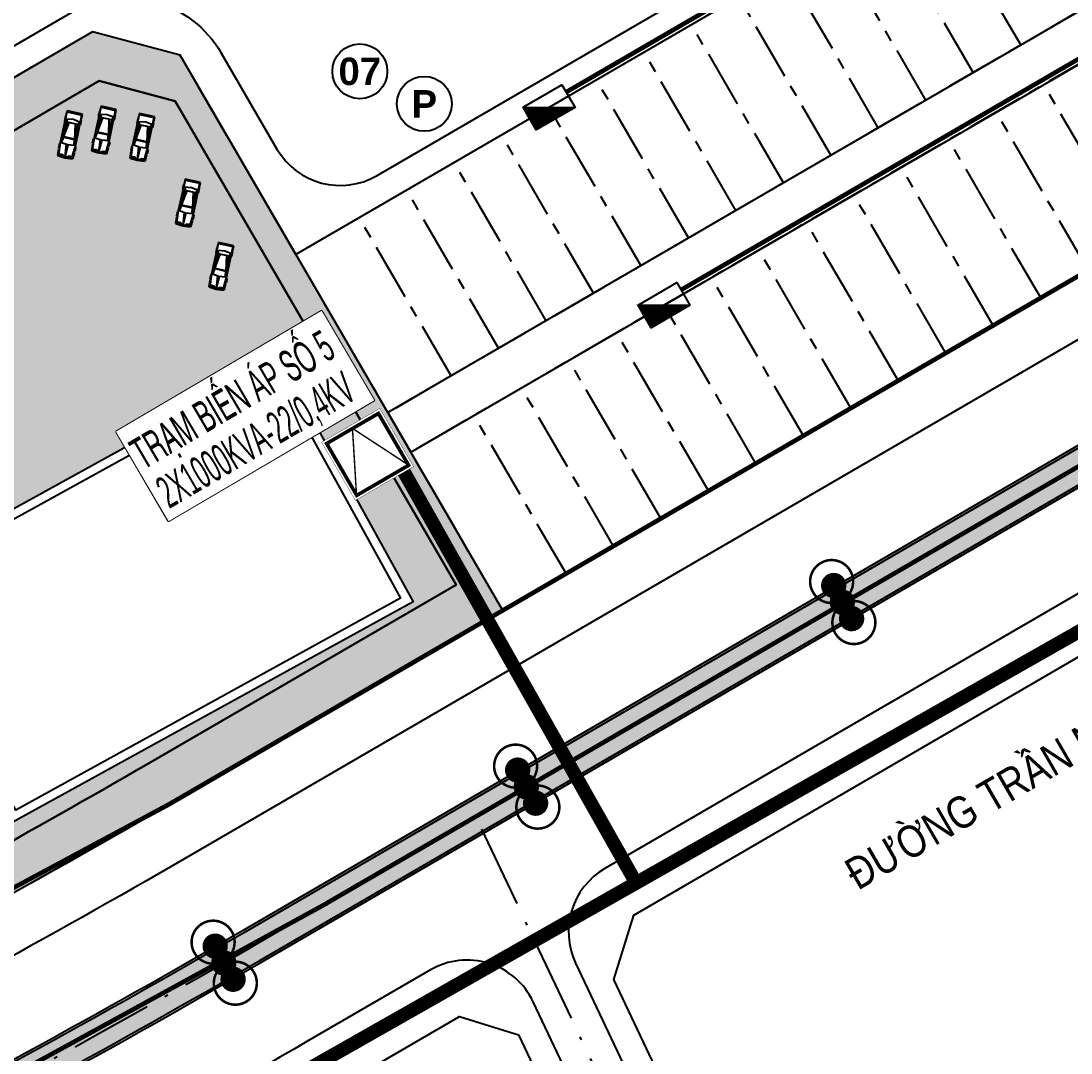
# Model space of a CAD drawing. Header units: metres. Extents: x 566107 to 571261, y 2062953 to 2068466.
# Drawn here: x 568811.7 to 568926.5, y 2066105.4 to 2066218.2 of the extents above; entities that cross this region are included whole.
import ezdxf
from ezdxf.enums import TextEntityAlignment as Align

# ---------------------------------------------------------------- set-up
doc = ezdxf.new("R2010")
doc.units = ezdxf.units.M
for name, pattern in [('ACAD_ISO10W100', [18.5, 12, -3, 0.5, -3]), ('CENTER', [2, 1.25, -0.25, 0.25, -0.25]), ('DOT', [0.25, 0, -0.25]), ('HIDDEN', [0.375, 0.25, -0.125])]:
    doc.linetypes.add(name, pattern=pattern)
for name, color, linetype in [('bonen', 34, 'CONTINUOUS'), ('BoThamCo', 94, 'CONTINUOUS'), ('ChiaLo', 128, 'CENTER'), ('Dien', 1, 'CONTINUOUS'), ('Dien CS', 2, 'CONTINUOUS'), ('DIEN HOA', 251, 'CONTINUOUS'), ('DIEN QH', 6, 'CONTINUOUS'), ('Dien SH', 6, 'CONTINUOUS'), ('DIENQH', 1, 'CONTINUOUS'), ('ghi_chu', 7, 'CONTINUOUS'), ('hacth sdd', 8, 'CONTINUOUS'), ('hatchViaHe+LogDg', 129, 'CONTINUOUS'), ('LogDg', 7, 'CONTINUOUS'), ('nha', 20, 'CONTINUOUS'), ('RANHGIOI', 2, 'HIDDEN'), ('thuadat', 6, 'CONTINUOUS'), ('TimDg', 222, 'CONTINUOUS'), ('ViaHeS', 32, 'CONTINUOUS')]:
    doc.layers.add(name, color=color, linetype=linetype)
doc.styles.add('ARIALB', font='VHARIALB.TTF', dxfattribs={"width": 0.75})
doc.styles.add('avantH', font='VHAVAN.TTF', dxfattribs={"height": 10})
doc.styles.add('KTEN', font='VHARIALN.TTF')
doc.styles.get("Standard").update_dxf_attribs({"font": 'VHARIALN.TTF'})
doc.styles.add('style3', font='VHARIALN.TTF')
doc.linetypes.add('DD0', pattern='A,12.7,-5.08,["0,4kV",Standard,S=2.54,R=0,X=-2.54,Y=-1.27],-9.35', length=27.13)
doc.linetypes.add('DIEN22KV', pattern='A,12.7,-5.08,["22KV",Standard,S=2.54,R=0,X=-2.54,Y=-1.27],-9.08', length=26.86)
doc.linetypes.add('DIENCS_LINE', pattern='A,12.7,-5.08,["CS",Standard,S=2.54,R=0,X=-2.54,Y=-1.27],-6.35', length=24.13)

# ---------------------------------------------------------------- blocks, each defined once
blk = doc.blocks.new('dsl')
at = {"color": 158, "linetype": 'DOT'}
blk.add_wipeout([(0, 1.5), (0.33644860936327353, 1.4617805352900177), (0.7271365341730276, 1.3119727361482205), (1.0179708990035576, 1.1016965319868746), (1.2342348857782783, 0.8524460373446345), (1.3543988210148825, 0.6446734317579512), (1.4417184349149323, 0.4140627419110956), (1.5, 0), (1.4408082852605588, -0.41721874987695173), (1.3263853264506624, -0.7005012247245759), (1.1508682344574481, -0.9620303045958281), (0.9135099182603594, -1.1897477167658508), (0.6119164755800454, -1.3695102143101394), (0.38024214177858096, -1.4510051391553134), (0, -1.5), (-0.4646015835460416, -1.4262346820905236), (-0.7918897030176879, -1.2739351231138016), (-1.1446356684900818, -0.9694375619291122), (-1.3156433532713265, -0.7204738487488953), (-1.4267119241412873, -0.46313398238271475), (-1.493310356047019, -0.14150682114990332), (-1.5, 0), (-1.4614062352338948, 0.3380707260221243), (-1.3372086829040484, 0.6796123441309305), (-1.1726255954709188, 0.9353871992789777), (-0.9171726725762708, 1.1869264040143435), (-0.6270318645983934, 1.362655877601469), (-0.2542087298352414, 1.478302378207502)], dxfattribs=at).dxf.layer = 'ghi_chu'
at = {"layer": 'ghi_chu', "color": 32}
blk.add_circle((0, 0), 1.5, dxfattribs=at)
at = {"layer": 'ghi_chu', "style": 'ARIALB'}
blk.add_attdef('01', text='', height=1.5, dxfattribs=at).set_placement((0, -0.75), align=Align.CENTER)
blk = doc.blocks.new('mb-«t«-1')
at = {"color": 251}
blk.add_wipeout([(859.1008053915066, 6.912159733474255e-10), (876.4170112080319, 536.8023803266333), (817.9421219586802, 536.8023803263932), (817.9421219590149, 623.3834094121194), (911.0494228420575, 623.3834094120466), (911.0494228420939, 1194.8182013719052), (821.250902964377, 1195.2694367584772), (825.48385027123, 3652.3221924818645), (893.7332170252776, 3652.322192481959), (893.7332170251393, 4180.466469899417), (783.1019020833337, 4180.466469899933), (762.6167174240763, 4262.407208536548), (850.4427024826291, 4284.363704801392), (807.1521879407155, 5028.960554932004), (-4.147295840084553e-10, 5098.225378200084), (-850.4427024835895, 5028.960554931771), (-893.7332170259833, 4310.338013527384), (-805.5796729880967, 4304.72313811096), (-805.5796729881549, 4206.440778624899), (-919.7075257516917, 4206.4407786253), (-919.7075257514298, 3695.6127070240836), (-845.4794587780998, 3678.296501207391), (-824.4683937580339, 1194.8182013719925), (-893.7173196602234, 1195.8674275223239), (-902.3913199349045, 623.3834094114573), (-813.5035004546444, 624.4862034761973), (-813.5035004547462, 536.8023803267861), (-885.0751141174333, 536.8023803265896), (-859.1008053922778, -1.4551915228366852e-11)], dxfattribs=at).dxf.layer = 'DIEN HOA'
at = {"layer": 'DIEN HOA', "color": 251, "linetype": 'Continuous'}
for p, q in [((-893.7332170257578, 4310.338013526982), (-850.4427024836186, 5028.960554931313)), ((-4.656613e-10, 5098.22537819948), (-850.4427024836186, 5028.960554931313)), ((-763.8616733985252, 4959.695731663611), (-850.4427024836186, 3600.37357503036)), ((-8.658102908637373, 5020.302452023141), (-763.8616733985252, 4959.695731663611)), ((-183.7687785296002, 4977.011937480419), (-711.9130559473997, 4977.011937480885)), ((-183.7687785296002, 4977.011937480419), (-711.9130559473997, 4977.011937480885)), ((-668.6225414049113, 4803.849879310932), (-711.9130559473997, 4977.011937480885)), ((-400.2213512419257, 4803.849879310465), (-668.6225414049113, 4803.849879310932)), ((-183.7687785296002, 4977.011937480419), (-400.2213512419257, 4803.849879310465)), ((-8.658102908637373, 5020.302452023141), (-58.90579129569232, 3623.416714868508)), ((-8.658102908637373, 5020.302452023141), (142.1995540964417, 3622.354830442462)), ((685.938747221604, 4977.011937480419), (-8.658102908637373, 5020.302452023141)), ((807.1521879405483, 5028.960554931778), (-4.656613e-10, 5098.22537819948)), ((337.6660134306877, 4803.849879310932), (164.5039552609669, 4977.011937480419)), ((685.938747221604, 4977.011937480419), (207.7944698036881, 4977.011937480885)), ((685.938747221604, 4977.011937480419), (207.7944698036881, 4977.011937480885)), ((642.6482326791155, 4803.849879310932), (337.6660134306877, 4803.849879310932)), ((685.938747221604, 4977.011937480419), (642.6482326791155, 4803.849879310932)), ((720.5711588556876, 4959.695731663611), (685.938747221604, 4977.011937480419)), ((720.5711588556876, 4959.695731663611), (833.1264966658784, 3557.083060488105)), ((807.1521879405483, 5028.960554931778), (850.4427024831531, 4284.363704801071)), ((-919.7075257513208, 4206.440778624732), (-919.7075257512041, 4180.466469899286)), ((-919.7075257513208, 4206.440778624732), (-815.8102908495348, 4206.440778624732)), ((-919.7075257512041, 4180.466469899286), (-919.7075257513208, 4128.517852448392)), ((-919.7075257513208, 4128.517852448392), (-919.7075257512041, 4180.466469899286)), ((-919.7075257513208, 4128.517852448392), (-919.7075257514371, 4041.936823363417)), ((-919.7075257514371, 4041.936823363417), (-919.7075257513208, 4128.517852448392)), ((-919.7075257514371, 4041.936823363417), (-919.7075257515534, 3938.03958846163)), ((-919.7075257515534, 3938.03958846163), (-919.7075257514371, 4041.936823363417)), ((-919.7075257514371, 3834.14235355938), (-919.7075257515534, 3938.03958846163)), ((-919.7075257515534, 3938.03958846163), (-919.7075257514371, 3834.14235355938)), ((-919.7075257513208, 3756.219427383506), (-919.7075257514371, 3834.14235355938)), ((-919.7075257514371, 3834.14235355938), (-919.7075257513208, 3756.219427383506)), ((-919.7075257515534, 3695.612707023975), (-919.7075257513208, 3756.219427383506)), ((-919.7075257513208, 3756.219427383506), (-919.7075257515534, 3695.612707023975)), ((-919.7075257515534, 3695.612707023975), (-919.7075257513208, 3678.2965012067)), ((-919.7075257513208, 3678.2965012067), (-824.4683937579393, 3678.2965012067)), ((-893.7332170257578, 4310.338013526982), (-807.1521879411303, 4301.679910618346)), ((-850.4427024833858, 4500.816277513746), (-763.8616733987583, 4500.816277513279)), ((-850.4427024836186, 3600.37357503036), (-807.1521879408974, 112.5553378104232)), ((43.29051454213913, 3635.005986664444), (-746.5454675814833, 3539.766854671296)), ((-746.5454675814833, 3539.766854671296), (-737.8873646729623, 848.4940850320273)), ((-746.5454675814833, 3539.766854671296), (-633.9901297710603, 2881.751033625566)), ((-703.2549530391113, 3548.424957579468), (-616.6739239542512, 2916.383445259649)), ((737.8873646724969, 3539.76685467083), (43.29051454213913, 3635.005986664444)), ((737.8873646724969, 3539.76685467083), (608.0158210452646, 2916.383445259649)), ((729.2292617637431, 3479.1601343113), (633.9901297704782, 2890.409136534203)), ((729.2292617638595, 848.4940850320273), (737.8873646724969, 3539.76685467083)), ((850.4427024831531, 4284.363704801071), (781.1778792151018, 4267.047498984262)), ((783.1019020834938, 4180.466469899286), (824.4683937575902, 4180.466469899286)), ((833.1264966658784, 3557.083060488105), (815.8102908488361, 112.5553378099575)), ((824.4683937575902, 4180.466469899286), (824.468393757357, 4163.150264082011)), ((824.4683937575902, 4180.466469899286), (893.7332170252921, 4180.466469899286)), ((859.0013357762946, 3652.322192481253), (824.4683937574736, 3652.322192481253)), ((893.7332170254085, 3652.322192481253), (859.0013357762946, 3652.322192481253)), ((893.7332170252921, 4180.466469899286), (893.7332170254085, 3652.322192481253)), ((-642.6482326795813, 2907.725342350547), (-341.5447812121129, 1229.450613005552)), ((-633.9901297710603, 2881.751033625566), (-633.9901297710603, 1437.24508280959)), ((608.0158210452646, 2916.383445259649), (-616.6739239542512, 2916.383445259649)), ((-616.6739239542512, 2916.383445259649), (-616.6739239541348, 2890.409136534203)), ((-616.6739239541348, 2890.409136534203), (-616.6739239542512, 1229.450613005087)), ((-616.6739239541348, 2890.409136534203), (608.0158210453808, 2890.409136534203)), ((633.9901297703618, 2907.725342351012), (382.8866783033591, 1229.450613005552)), ((608.0158210452646, 2916.383445259649), (608.0158210450318, 1238.108715913724)), ((608.0158210453808, 2890.409136534203), (608.0158210452646, 1229.450613005087)), ((633.9901297704782, 2890.409136534203), (642.6482326791155, 1445.903185717761)), ((-893.7332170257578, 1194.818201371468), (-902.3913199347444, 623.3834094107151)), ((-824.4683937579393, 1194.818201371468), (-893.7332170257578, 1194.818201371468)), ((-633.9901297710603, 1437.24508280959), (-746.5454675814833, 1160.18578973785)), ((-737.8873646729623, 848.4940850320273), (-616.6739239542512, 1229.450613005087)), ((-616.6739239542512, 1229.450613005087), (608.0158210452646, 1229.450613005087)), ((729.2292617638595, 848.4940850320273), (608.0158210450318, 1238.108715913724)), ((642.6482326791155, 1445.903185717761), (729.2292617639757, 1134.211481011938)), ((911.0494228422176, 1194.818201371468), (824.468393757357, 1194.818201371468)), ((911.049422842334, 623.3834094111808), (911.0494228422176, 1194.818201371468)), ((-902.3913199343953, 1099.57906937832), (-902.3913199345114, 1012.998040292877)), ((-815.8102908496512, 623.3834094111808), (-902.3913199347444, 623.3834094107151)), ((-885.0751141172368, 536.8023803262039), (-859.1008053921395, -4.656613e-10)), ((-815.8102908495348, 536.8023803262039), (-885.0751141172368, 536.8023803262039)), ((-859.1008053921395, -4.656613e-10), (859.1008053914412, 0)), ((815.8102908488361, 112.5553378099575), (-807.1521879408974, 112.5553378104232)), ((-17.31620581750758, 761.9130559470503), (-737.8873646729623, 874.4683937574736)), ((746.545467580785, 874.4683937574736), (-17.31620581750758, 761.9130559470503)), ((815.8102908486034, 536.8023803262039), (876.4170112080175, 536.8023803262039)), ((824.468393757357, 623.3834094111808), (911.049422842334, 623.3834094111808)), ((859.1008053914412, 0), (876.4170112080175, 536.8023803262039))]:
    blk.add_line(p, q, dxfattribs=at)
blk = doc.blocks.new('ct-10')
at = {"color": 240}
blk.add_wipeout([(-54.65070731744883, 32.75775131252925), (-28.727073920492202, 47.84003259708791), (-20.74105342710597, 34.11355000688741), (-3.234131249437871, 29.045085976025263), (49.30300526018102, 57.99169900035483), (63.780218898784376, 31.716039441621433), (19.987452967316464, 7.587350043703566), (18.539731603445603, 10.214915999408532), (-4.1940673156659614e-11, -6.66489086142974e-12), (-13.624279429065936, 3.944392343668568), (-13.902371461487341, 2.9838379093044267), (-25.645966952662334, 6.383749691116918), (-25.367874920135666, 7.344304125481031), (-38.99215461313509, 11.288696545780681), (-44.6177746699105, 20.95809000353853), (-47.016713078567584, 19.6363365696337)], dxfattribs=at).dxf.layer = 'nha'
at = {"layer": 'nha', "color": 240}
blk.add_lwpolyline([(5.51023932849057, 33.86300960252993), (49.30300526018254, 57.99169900035486), (63.78021889878437, 31.71603944175877), (19.98745296732523, 7.587350043701008), (5.51023932849057, 33.86300960252993)], dxfattribs=at)
at = {"layer": 'nha', "color": 10, "ltscale": 3}
blk.add_lwpolyline([(6.868668435141444, 33.46972807194106), (48.90972372959368, 56.63326989370398), (62.42178979224991, 32.10932097258046), (20.38073449803051, 8.945779150351882)], close=True, dxfattribs=at)
blk = doc.blocks.new('TCT')
at = {"layer": 'Dien SH', "linetype": 'ACAD_ISO10W100'}
h = blk.add_hatch(dxfattribs=at)
h.set_pattern_fill('ANSI31', color=8, scale=0.2, angle=359.8821450780735, style=0)
h.set_pattern_definition([(44.88214507807346, (4489.845164539991, -1045.592616699636), (-0.01764126996163365, 0.01771399430226742), [])])
h.paths.add_polyline_path([(-0.8581047976622358, 0.5049081214237958), (-2.414953387225978, -0.262628068914637), (-2.417317806510255, -1.412101125111803), (2.405679001938552, -1.422021833481267)])
h.paths.add_polyline_path([(-0.8581047976622358, 0.5049081214237958), (-2.411488130805083, 1.422021833714098), (-2.414953387225978, -0.262628068914637)])
at = {"layer": 'Dien SH', "color": 4, "linetype": 'ACAD_ISO10W100'}
blk.add_line((-2.411508536781184, 1.412101365625858), (2.4115085368976, -1.412101365625858), dxfattribs=at)
at = {"layer": 'Dien SH', "color": 4, "linetype": 'Continuous'}
blk.add_lwpolyline([(-2.411508536781184, 1.412101365625858), (2.411508677410893, 1.412101125577465), (2.4115085368976, -1.412101365625858), (-2.411508677876554, -1.412101125344634)], close=True, dxfattribs=at)
blk = doc.blocks.new('tbaQH')
at = {"layer": 'DIEN QH', "color": 1, "const_width": 0.1866239999999999}
blk.add_lwpolyline([(-9.053417123966673, -9.007060043565934), (10.1559498450525, -9.007060043007142), (10.1559498450525, 10.20230692489444), (-9.053417124525467, 10.20230692489444)], close=True, dxfattribs=at)
at = {"linetype": 'Continuous'}
blk.add_wipeout([(-9.053417123966673, 10.202306924961597), (10.155949845285077, 10.202306924961597), (10.155949845285077, -9.007060043565934), (-9.053417123966673, -9.007060043565934)], dxfattribs=at).dxf.layer = 'DIEN QH'
at = {"layer": 'DIEN QH', "color": 1}
for points, const_width in [([(-8.0465038792424, -8.003846961498269), (9.150037197283643, -8.003846961498269), (9.150037197283643, 9.192694115027777), (-8.0465038792424, 9.192694115027777)], 1.0368), ([(-8.113529908769587, -8.003846961498269), (9.207057257256647, -8.003846961498269), (0.5517666584618294, 9.234575191088013)], 0.4147199999999999)]:
    blk.add_lwpolyline(points, close=True, dxfattribs=dict(at, const_width=const_width))
blk = doc.blocks.new('cluong')
at = {"linetype": 'Continuous'}
blk.add_wipeout([(-8.175465915530367, 4.082034842994972), (9.200717352745414, 4.082034842982694), (9.200717352745414, -3.489652347628521), (-8.175465915530367, -3.489652347628862)], dxfattribs=at).dxf.layer = 'DIEN QH'
at = {"layer": 'DIENQH', "color": 4}
blk.add_lwpolyline([(-8.175465915530367, 4.082034842982694), (9.200717352745414, 4.082034842982694), (9.200717352745414, -3.489652347628635), (-8.175465915530367, -3.489652347628635)], close=True, dxfattribs=at)
at = {"linetype": 'Continuous'}
blk.add_wipeout([(-8.17546591553105, 4.082034842982807), (9.20071735274405, 4.082034842982807), (9.20071735274405, -3.4896523476286347), (-8.17546591553105, -3.4896523476286347)], dxfattribs=at).dxf.layer = 'DIEN QH'
at = {"layer": 'DIENQH', "color": 7, "style": 'style3', "width": 0.75}
for tag, p in [('TENTBA', (-3.678088293129804, 0.9659584685280151)), ('CONGTBA', (-4.848835408351988, -2.704138502759406))]:
    blk.add_attdef(tag, p, '', height=2.399999999906868, dxfattribs=at)
blk = doc.blocks.new('CS01')
at = {"layer": 'Dien CS', "color": 7, "linetype": 'Continuous', "ltscale": 20}
for points, const_width in [([(0.5112130906200036, 0.4653365048579872, -1), (-0.5112130906200036, -0.4653365048579872, -1)], 1.3825728), ([(1.738124508876354, -0.965459703002125, -1), (-1.738124508527108, -4.129747934872285, -1)], 0.2765145599999999), ([(0.5112130909692496, -1.592490859562531, -1), (-0.511213090736419, -2.523163869744167, -1)], 1.3825728)]:
    blk.add_lwpolyline(points, format="xyb", close=True, dxfattribs=dict(at, const_width=const_width))

msp = doc.modelspace()

# ---------------------------------------------------------------- hatches: boundary and pattern name
at = {"layer": 'hacth sdd'}
h = msp.add_hatch(dxfattribs=at)
h.set_pattern_fill('CROSS', color=64, scale=0.05, style=0)
h.set_pattern_definition([(0, (568726.2181077171, 2066107.511823657), (0.3175, 0.3175), [0.15875, -0.4762500000000001]), (90, (568726.2974827171, 2066107.432448657), (-0.3175, 0.3175), [0.15875, -0.4762500000000001])])
edge = h.paths.add_edge_path()
edge.add_line((568827.9057365168, 2066132.56217454), (568864.3775519878, 2066153.753022191))
edge.add_line((568864.3775519878, 2066153.753022191), (568829.1100691657, 2066214.452298915))
edge.add_line((568829.1100691657, 2066214.452298915), (568819.5429296357, 2066216.984679198))
edge.add_line((568819.5429296357, 2066216.984679198), (568803.5827793708, 2066207.699118338))
edge.add_line((568803.5827793708, 2066207.699118338), (568804.5885386292, 2066205.970405432))
edge.add_arc((568807.181607989, 2066207.479044321), 3.000000000016365, 210.1906983261399, 300.1906983192565)
edge.add_line((568808.690246877, 2066204.885974961), (568820.2664520721, 2066211.620971565))
edge.add_line((568820.2664520721, 2066211.620971565), (568828.5611824023, 2066209.425392471))
edge.add_line((568828.5611824023, 2066209.425392471), (568859.2717184378, 2066156.569130101))
edge.add_line((568859.2717184378, 2066156.569130101), (568825.3938476988, 2066136.885415751))
edge.add_arc((568334.5707709345, 2066981.646747592), 977.000000235202, 297.6290180077877, 300.15743676226367, ccw=False)
edge.add_arc((568788.5769537514, 2066114.283279129), 2.00000000001723, 117.6297100511861, 223.7344782023378)
edge.add_arc((568739.4434975762, 2066067.273729146), 65.99995812744585, 41.53741249653791, 43.734478192171025, ccw=False)
edge.add_arc((568334.570771048, 2066981.646747397), 982.0000000091319, 297.5551404341041, 300.1574367617127)
h = msp.add_hatch(dxfattribs=at)
h.set_pattern_fill('CROSS', color=64, scale=0.05, style=0)
h.set_pattern_definition([(0, (568124.4922125977, 2065856.434559209), (0.3175, 0.3175), [0.15875, -0.4762500000000001]), (90, (568124.5715875977, 2065856.355184209), (-0.3175, 0.3175), [0.15875, -0.4762500000000001])])
edge = h.paths.add_edge_path()
edge.add_arc((568970.7276748744, 2066194.726837185), 1.749977558674758, 300.1574367676133, 480.1574367676133)
edge.add_line((568969.8485250591, 2066196.239952204), (568836.0693864466, 2066118.5116212))
edge.add_arc((568334.5707710537, 2066981.646747391), 998.2500224413319, 297.07455533379755, 300.1574367596903, ccw=False)
edge.add_arc((568789.720296955, 2066091.231726699), 1.749977559042764, 117.0745932350957, 297.0735870310036)
edge.add_arc((568334.5708065463, 2066981.646682356), 1001.74990349739, 297.0745535939011, 300.1574368760959)
edge.add_line((568837.8276861224, 2066115.485391189), (568971.6068246897, 2066193.213722167))
at = {"layer": 'hatchViaHe+LogDg'}
h = msp.add_hatch(dxfattribs=at)
h.set_pattern_fill('PHANTSQR', color=256, angle=322.0000000000001, style=0, pattern_type=2)
h.set_pattern_definition([(322.0000000000001, (568580.7870714198, 2066041.32949539), (0.6156614753256582, 0.788010753606722), [0.18, -0.15, 0.18, -0.15, 0.18, -0.16]), (52.00000000000006, (568581.5612942311, 2066040.826127693), (-0.788010753606722, 0.6156614753256582), [0.18, -0.15, 0.18, -0.15, 0.18, -0.16])])
edge = h.paths.add_edge_path()
edge.add_arc((568739.4434975778, 2066067.273729145), 65.99995812739209, 41.53741249846819, 43.73447819417144)
edge.add_arc((568788.5769537515, 2066114.283279129), 2.000000000076781, 117.62901942102161, 223.7344782000322, ccw=False)
edge.add_arc((568334.5707709352, 2066981.646747593), 977.0000002350481, 297.6290194215283, 300.1574367622214)
edge.add_line((568825.3938476988, 2066136.885415751), (568859.2717184379, 2066156.569130101))
edge.add_line((568859.2717184379, 2066156.569130101), (568828.5611824021, 2066209.425392471))
edge.add_line((568828.5611824021, 2066209.425392471), (568820.2664520718, 2066211.620971565))
edge.add_line((568820.2664520718, 2066211.620971565), (568808.6902468773, 2066204.885974961))
edge.add_arc((568807.1816079889, 2066207.479044321), 3.000000000116989, 210.1906983311015, 300.1906983250217, ccw=False)
edge.add_line((568804.5885386292, 2066205.970405432), (568803.5827793708, 2066207.699118338))
edge.add_line((568803.5827793708, 2066207.699118338), (568760.3649567078, 2066182.555136866))
edge.add_line((568760.3649567078, 2066182.555136866), (568761.3707159655, 2066180.826423962))
edge.add_arc((568758.7776466057, 2066179.317785073), 3.000000000016365, -59.80930167690002, 30.19069832613991, ccw=False)
edge.add_line((568760.286285494, 2066176.724715713), (568732.9201400105, 2066160.803185828))
edge.add_line((568732.9201400105, 2066160.803185828), (568731.5364120429, 2066156.993670848))
edge.add_line((568731.5364120429, 2066156.993670848), (568739.1586386834, 2066135.919436881))
edge.add_arc((568737.2778757093, 2066135.23919381), 2.00000000001254, -88.17496978748733, 19.884278837848285, ccw=False)
edge.add_arc((568739.4434975804, 2066067.273729148), 65.99995812357366, 91.82503020924716, 93.98544278419456)
edge.add_line((568734.8563012333, 2066133.114082291), (568736.0640985466, 2066129.774716465))
edge.add_arc((568754.871728285, 2066136.577147179), 19.99999999992734, 199.8842788529489, 221.7040404863871)
edge.add_arc((568739.4434975787, 2066067.273729146), 55.99995812561637, 45.93390155427312, 89.49210134938158, ccw=False)
edge.add_arc((568777.0924868174, 2066127.469639831), 20.00000000005169, 273.7219624159595, 297.3872225899458)
edge.add_arc((568334.5707710212, 2066981.646747383), 982.0000000090345, 297.3872225930007, 297.5551404358845)

# ---------------------------------------------------------------- linework, layer by layer
at = {"layer": 'bonen', "linetype": 'ByBlock'}
msp.add_lwpolyline([(568788.8459769285, 2066111.038892309, 0.009586801249240334), (568787.1318512096, 2066112.900644455, -0.4991562766083358), (568787.6494641035, 2066116.055216756, 0.01103274947337492), (568825.3938476988, 2066136.885415751), (568859.2717184379, 2066156.569130101), (568828.5611824021, 2066209.425392471), (568820.2664520718, 2066211.620971565), (568808.6902468773, 2066204.885974961, -0.4142135623566424), (568804.5885386292, 2066205.970405432), (568803.5827793708, 2066207.699118338), (568760.3649567078, 2066182.555136866), (568761.3707159655, 2066180.826423962, -0.4142135623959386), (568760.286285494, 2066176.724715713), (568732.9201400105, 2066160.803185828), (568731.5364120429, 2066156.993670848), (568739.1586386834, 2066135.919436881, -0.5098511295267119), (568737.3415705096, 2066133.240208325, 0.009426857384935938), (568734.8563012333, 2066133.114082291), (568736.0640985466, 2066129.774716465, 0.09549537837549592), (568739.9399029146, 2066123.271487064, -0.1923805026644491), (568778.3907832373, 2066107.511823657, 0.1036277479899879), (568786.2925224878, 2066109.711280006, 0.0007326799388982222), (568788.8459769286, 2066111.038892309)], format="xyb", dxfattribs=at)
at = {"layer": 'BoThamCo'}
for points in [[(568827.9057365168, 2066132.56217454), (568864.3775519878, 2066153.753022191), (568829.1100691657, 2066214.452298915), (568819.5429296357, 2066216.984679198), (568803.5827793708, 2066207.699118338), (568804.5885386292, 2066205.970405432, 0.41421356233378), (568808.690246877, 2066204.885974961), (568820.2664520721, 2066211.620971565), (568828.5611824023, 2066209.425392471), (568859.2717184378, 2066156.569130101), (568825.3938476988, 2066136.885415751, -0.01103275564291918), (568787.6494427449, 2066116.055205576, 0.4991525123572363), (568787.1318512096, 2066112.900644455, -0.00958680124893641), (568788.8459769284, 2066111.038892309, 0.01135514776148684)], [(568971.6068246897, 2066193.213722167, 1), (568969.8485250591, 2066196.239952204), (568836.0693864466, 2066118.5116212, -0.01345241922843354), (568788.9237944697, 2066092.789932478, 0.9999912192584248), (568790.5167720756, 2066089.673506933, 0.01345242732954382), (568837.8276861224, 2066115.485391189)]]:
    msp.add_lwpolyline(points, format="xyb", close=True, dxfattribs=at)
at = {"layer": 'ChiaLo', "ltscale": 5}
for points in [[(568961.8479400676, 2066239.2987415), (568851.8181078561, 2066175.369228221)], [(568964.0889230157, 2066234.81809861), (568854.3299966822, 2066171.045987015)], [(568920.9899671508, 2066215.559449441), (568910.9424118459, 2066232.852414264)], [(568915.8020777038, 2066212.545182849), (568905.7545223988, 2066229.838147673)], [(568910.6141882567, 2066209.530916258), (568900.5666329517, 2066226.823881081)], [(568905.4262988096, 2066206.516649666), (568895.3787435046, 2066223.80961449)], [(568900.2384093625, 2066203.502383074), (568890.1908540576, 2066220.795347898)], [(568895.0505199154, 2066200.488116483), (568885.0029646105, 2066217.781081307)], [(568864.3775519873, 2066153.753022191), (568829.1100691657, 2066214.452298915)], [(568889.8626304682, 2066197.473849892), (568879.8150751633, 2066214.766814715)], [(568884.6747410211, 2066194.4595833), (568874.6271857162, 2066211.752548124)], [(568933.5494112823, 2066193.94324341), (568923.5018559771, 2066211.236208235)], [(568879.486851574, 2066191.445316709), (568869.4392962691, 2066208.738281532)], [(568928.3615218352, 2066190.928976819), (568918.31396653, 2066208.221941643)], [(568874.298962127, 2066188.431050117), (568864.251406822, 2066205.724014941)], [(568923.173632388, 2066187.914710228), (568913.1260770829, 2066205.207675052)], [(568869.1110726799, 2066185.416783526), (568859.0635173749, 2066202.709748349)], [(568917.9857429409, 2066184.900443636), (568907.9381876359, 2066202.19340846)], [(568863.9231832327, 2066182.402516934), (568853.8756279278, 2066199.695481758)], [(568912.7978534938, 2066181.886177045), (568902.7502981888, 2066199.179141869)], [(568858.7352937856, 2066179.388250343), (568848.6877384807, 2066196.681215166)], [(568907.6099640467, 2066178.871910453), (568897.5624087416, 2066196.164875277)], [(568902.4220745995, 2066175.857643862), (568892.3745192945, 2066193.150608686)], [(568897.2341851525, 2066172.84337727), (568887.1866298474, 2066190.136342094)], [(568892.0462957053, 2066169.829110679), (568881.9987404002, 2066187.122075503)], [(568886.8584062582, 2066166.814844087), (568876.8108509531, 2066184.107808911)], [(568881.6705168111, 2066163.800577496), (568871.622961506, 2066181.09354232)], [(568876.482627364, 2066160.786310904), (568866.4350720589, 2066178.079275728)], [(568871.2947379168, 2066157.772044313), (568861.2471826117, 2066175.065009137)]]:
    msp.add_lwpolyline(points, dxfattribs=at)
at = {"layer": 'Dien CS', "color": 11, "linetype": 'DIENCS_LINE', "ltscale": 0.5, "const_width": 0.5}
msp.add_lwpolyline([(568845.1104764912, 2066121.724312133), (568845.1104764912, 2066121.724312133, -0.05051515272361949), (568661.3604938005, 2066036.549766114, -0.05021788236898718)], format="xyb", dxfattribs=at)
at = {"layer": 'Dien SH', "color": 6, "linetype": 'DD0', "ltscale": 0.45, "const_width": 0.5}
for points in [[(568871.3065757912, 2066210.401477784), (568918.9485334969, 2066238.082399463)], [(568883.8660199221, 2066188.785271754), (568931.5079776283, 2066216.466193433)]]:
    msp.add_lwpolyline(points, dxfattribs=at)
at = {"layer": 'LogDg'}
for points in [[(568983.0330883533, 2066187.998076526), (568875.5523271284, 2066125.549624012, 0.3897719342424495), (568872.3407905821, 2066115.209132465), (568891.5806917106, 2066074.571442046)], [(568886.1577727098, 2066072.003962833), (568867.7120744741, 2066110.964172112, 0.4390850403021555), (568856.4624936841, 2066114.458052425), (568842.9770579868, 2066106.622747007, -0.0134524192283531), (568795.1820798422, 2066080.546766225, 0.262925858503226)]]:
    msp.add_lwpolyline(points, format="xyb", dxfattribs=at)
at = {"layer": 'TimDg', "linetype": 'ACAD_ISO10W100', "ltscale": 0.75}
msp.add_lwpolyline([(569278.834998483, 2065059.656135766), (569264.5269734287, 2065093.529310778, -0.0210175178208976), (569255.7019476439, 2065117.14407809), (569137.3027724003, 2065479.750271323), (568925.3131514108, 2065996.312426096), (568861.4377770493, 2066131.22724045)], format="xyb", dxfattribs=at)
at = {"layer": 'ViaHeS', "elevation": 3.0256135e-09}
for points in [[(568894.2921512153, 2066075.855181654), (568876.5134502278, 2066113.406588078), (568878.6971254231, 2066120.437576072), (568984.8646806073, 2066182.123029848)], [(568845.9913245792, 2066101.43485756), (568859.638006583, 2066109.363850279), (568866.1008137994, 2066107.356639937), (568883.4463132082, 2066070.720223227)]]:
    msp.add_lwpolyline(points, dxfattribs=at)

# ---------------------------------------------------------------- block references
at = {"layer": 'Dien CS', "linetype": 'DIENCS_LINE', "ltscale": 0.5}
for p, rotation in [((568901.4918794879, 2066154.646659767, 3.036706724926893e-09), 207.3004251981027), ((568866.9527251723, 2066134.471044911, 1.047714440764533e-08), 207.3004251981026), ((568833.8884135131, 2066115.227742561, 3.036213996440022e-09), 207.3004251981026)]:
    msp.add_blockref('CS01', p, dxfattribs=dict(at, rotation=rotation))
at = {"layer": 'Dien CS', "linetype": 'DIENCS_LINE', "ltscale": 0.5, "xscale": -1}
for p, rotation in [((568901.4918794882, 2066154.646659767, 3.036706724926893e-09), 29.65674420905937), ((568866.9527251726, 2066134.47104491, 1.047714440764533e-08), 29.65674420905937), ((568833.8884135134, 2066115.22774256, 3.036213996440022e-09), 29.65674420905962)]:
    msp.add_blockref('CS01', p, dxfattribs=dict(at, rotation=rotation))
at = {"layer": 'Dien SH', "xscale": 1.015999999975266, "yscale": 1.016000000061467, "zscale": 1.016, "rotation": 30.15743677636981}
for p in [(568869.4392962694, 2066208.738281534), (568881.9987404011, 2066187.122075503)]:
    msp.add_blockref('TCT', p, dxfattribs=at)

# ---------------------------------------------------------------- texts
at = {"layer": 'ghi_chu', "style": 'avantH', "width": 0.85}
msp.add_text('®\xadêng trÇn nguyªn h·n (kÐo dµi - qh 36m)', height=3.5, rotation=30.15743676295395, dxfattribs=at).set_placement((568903.1865721253, 2066123.101033605, 3.0256135e-09))

# ---------------------------------------------------------------- next in the draw order: block references
at = {"layer": 'ghi_chu', "xscale": 2, "yscale": 2, "zscale": 2}
msp.add_blockref('dsl', (568855.8028287325, 2066209.122575026), dxfattribs=at).add_auto_attribs({'01': 'p'})

# ---------------------------------------------------------------- next in the draw order: linework, layer by layer
at = {"layer": 'RANHGIOI', "color": 1, "ltscale": 9, "const_width": 0.5}
msp.add_lwpolyline([(568198.2094833301, 2065900.061182543), (568647.0008657249, 2066050.67336649, 0.05068378633206799), (568827.9057364878, 2066132.562174523), (568998.7993124772, 2066231.854729244), (569157.4810069915, 2066320.398305841, 0.006594107435328542), (569132.7737372733, 2066366.646351423), (569000.5592219539, 2066606.466456158), (568982.1523663413, 2066596.773802713), (568641.4879055367, 2066448.283225673), (568640.6420762937, 2066447.920460239, -0.005137433380439285), (568606.7378069196, 2066433.790071242), (568320.2638660165, 2066354.564405334, -0.02056742908652707)], format="xyb", dxfattribs=at)
at = {"layer": 'TimDg', "linetype": 'ACAD_ISO10W100', "ltscale": 0.75}
msp.add_lwpolyline([(569579.458327795, 2066552.489101444), (569316.6908584707, 2066388.630738333, -0.0121560828798097), (569316.4815255365, 2066388.50716488), (569007.7068141839, 2066216.212450042), (568836.948536262, 2066116.998506182, -0.0506837863320612), (568652.7276902705, 2066033.6086813), (568203.7804233594, 2065882.944183276), (567811.8071871288, 2065759.319812214)], format="xyb", dxfattribs=at)

# ---------------------------------------------------------------- next in the draw order: block references
at = {"layer": 'ghi_chu', "xscale": 2, "yscale": 2, "zscale": 2}
msp.add_blockref('dsl', (568848.7558276169, 2066212.675198931), dxfattribs=at).add_auto_attribs({'01': '07'})
at = {"layer": 'nha'}
msp.add_blockref('ct-10', (568790.7879281566, 2066122.975540529), dxfattribs=at)
at = {"layer": 'thuadat', "zscale": 0.0009906}
for p, xscale, yscale, rotation in [((568817.6011319425, 2066208.172774694), 0.0009906000000001408, 0.0009906000000001747, 167.6724882213953), ((568821.302344451, 2066208.692284749), 0.0009906, 0.0009906, 167.6724882213986), ((568825.5052929901, 2066207.898011984), 0.0009906, 0.0009906, 167.6724882213986), ((568830.5029939113, 2066200.723699261), 0.0009906, 0.0009906, 167.6724882213986), ((568834.1379893362, 2066193.802260931), 0.0009906, 0.0009906, 167.6724882213986)]:
    msp.add_blockref('mb-«t«-1', p, dxfattribs=dict(at, xscale=xscale, yscale=yscale, rotation=rotation))

# ---------------------------------------------------------------- next in the draw order: linework, layer by layer
at = {"layer": 'Dien', "color": 10, "linetype": 'DIEN22KV', "const_width": 1.5, "elevation": 1.525586101891463e-09}
msp.add_lwpolyline([(568130.1944129274, 2065841.692589923), (568693.5556986025, 2066032.235183954, 0.2757515568202579), (568792.4724864115, 2066074.855954596), (569223.9280794318, 2066319.857462447)], format="xyb", dxfattribs=at)
at = {"layer": 'LogDg'}
msp.add_lwpolyline([(568747.0171258041, 2066111.631777173, -0.2699449570361327), (568731.575560217, 2066124.544051937), (568720.480008246, 2066155.221473286, -0.3624568435240875), (568723.9800231059, 2066164.857297198), (568817.1654171133, 2066219.07224084, -0.414383604057916), (568833.5757515602, 2066214.728496583), (568839.7029900948, 2066204.182834756, 0.4142135623498612), (568850.639198146, 2066201.284670949), (568948.0737645855, 2066257.89608518, -0.4326641440509916), (568959.2477816521, 2066254.557453055), (568976.279262281, 2066220.504546651, -0.3960005967106472), (568973.1432894581, 2066210.008806916), (568830.9200145364, 2066127.374265357, -0.0129992497524106), (568785.852160921, 2066102.733126933, -0.2781172685846299), (568765.2481628542, 2066104.139912225, 0.1108475370652029), (568747.017125681, 2066111.631776453)], format="xyb", dxfattribs=at)
msp.add_lwpolyline([(568971.7324191309, 2066192.997560107, 1), (568969.7229306177, 2066196.456114264), (568835.9437920052, 2066118.727783261, -0.0134524192284399), (568788.8100070884, 2066093.012536233, 0.999992128045486), (568790.6305559006, 2066089.45090136, 0.0134524273295434), (568837.9532805636, 2066115.269229129)], format="xyb", close=True, dxfattribs=at)
at = {"layer": 'ViaHeS'}
msp.add_lwpolyline([(568968.7296136024, 2066214.383638221), (568970.8162586798, 2066221.367398889), (568955.1206044032, 2066252.749441221), (568948.5607670688, 2066254.709424236), (568841.770552551, 2066192.662193044), (568829.1100691654, 2066214.452298915), (568819.5429296356, 2066216.984679198), (568728.839282304, 2066164.213607279), (568726.2181077166, 2066156.997301697), (568736.0640985462, 2066129.774716465, 0.2565942734314264), (568750.5257029631, 2066117.055055491, -0.0851726457280658), (568766.4871331964, 2066110.513034198, 0.2651954711210331), (568786.2925224873, 2066109.711280006, 0.0120879282705805), (568827.9057365246, 2066132.562174545)], format="xyb", close=True, dxfattribs=at)
msp.add_lwpolyline([(568964.0889230156, 2066234.81809861), (568961.8479400675, 2066239.2987415), (568851.8181078562, 2066175.369228221), (568854.3299966822, 2066171.045987015)], close=True, dxfattribs=at)

# ---------------------------------------------------------------- next in the draw order: block references
at = {"layer": 'DIEN QH', "xscale": 0.3809999999659097, "yscale": 0.3810000000521541, "zscale": 0.381, "rotation": 30.15743674816701}
msp.add_blockref('tbaQH', (568849.5377875337, 2066170.503255864), dxfattribs=at)

# ---------------------------------------------------------------- next in the draw order: linework, layer by layer
at = {"layer": 'Dien', "color": 10, "linetype": 'DIEN22KV', "const_width": 1.5}
msp.add_lwpolyline([(568853.5831681165, 2066168.88481665), (568879.0671285873, 2066123.763078571)], dxfattribs=at)

# ---------------------------------------------------------------- next in the draw order: block references
at = {"layer": 'DIEN QH', "color": 4, "linetype": 'Continuous'}
ref = msp.add_blockref('cluong', (568835.7830894595, 2066174.233168082, 3.586891499911143e-09), dxfattribs=dict(at, xscale=1.499999999722696, yscale=1.5, zscale=1.5, rotation=30.4374605428825))
ref.add_attrib('TENTBA', 'tr¹m biÕn ¸p sè 5', (568825.0715586016, 2066169.074941807, 3.586899575170806e-09), dxfattribs={"color": 7, "height": 3.449999999999996, "rotation": 30.43746052052477, "style": 'KTEN', "width": 0.65})
ref.add_attrib('CONGTBA', '2x1000kva-22/0,4kv', (568827.9237007383, 2066164.829856513, 3.586930542421025e-09), dxfattribs={"color": 7, "height": 3.524999999999996, "rotation": 30.43746052052477, "style": 'KTEN', "width": 0.6})

# ---------------------------------------------------------------- next in the draw order: linework, layer by layer
at = {"layer": 'Dien CS', "color": 11, "linetype": 'DIENCS_LINE', "ltscale": 0.5, "const_width": 0.5}
msp.add_lwpolyline([(569223.9280794285, 2066336.860590508), (569007.7074771649, 2066216.210596704), (568845.1043063196, 2066121.734931688)], dxfattribs=at)

doc.saveas('drawing.dxf')
